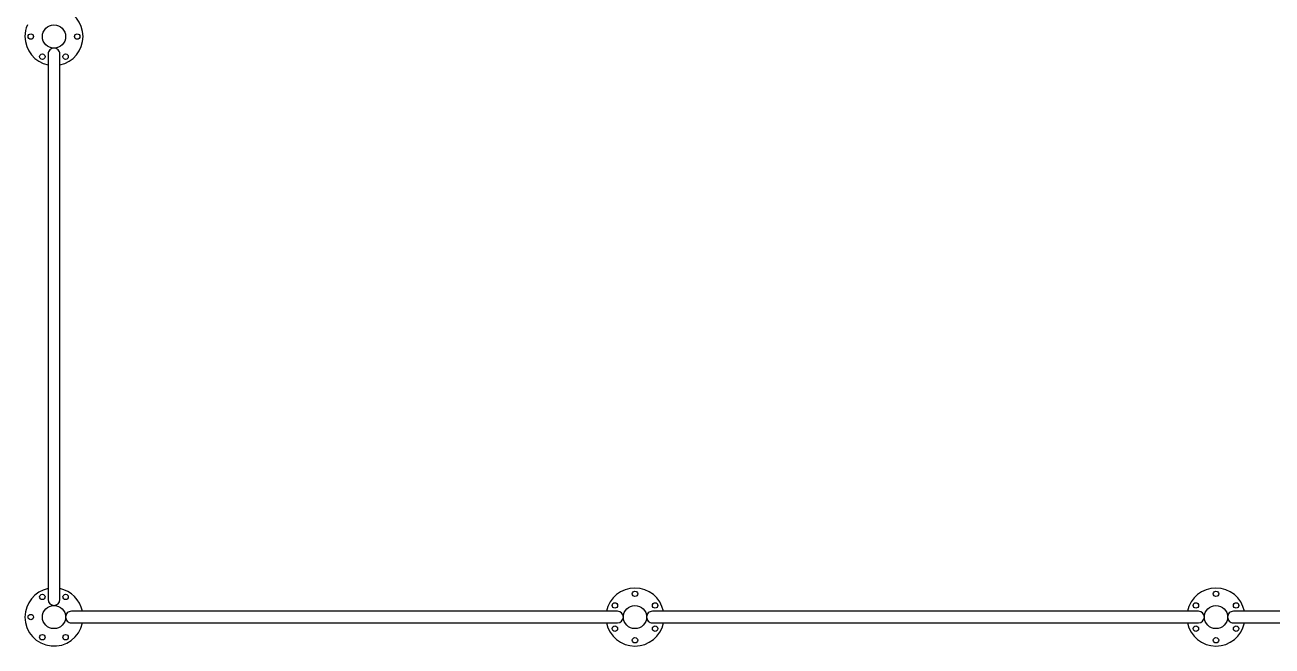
# Model space of a CAD drawing. Header units: metres. Extents: x -0.57 to 6.57, y -0.08 to 4.28.
# Drawn here: x -0.075 to 3.145, y -0.075 to 1.53 of the extents above; entities that cross this region are included whole.
import ezdxf

# ---------------------------------------------------------------- set-up
doc = ezdxf.new("R2010")
doc.units = ezdxf.units.M

msp = doc.modelspace()

# ---------------------------------------------------------------- linework, layer by layer
for p, q in [((-0.015, 1.455), (-0.015, 0.045)), ((0.015, 0.045), (0.015, 1.455)), ((1.455, 0.015), (0.045, 0.015)), ((2.955, 0.015), (1.545, 0.015)), ((4.455, 0.015), (3.045, 0.015)), ((0.045, -0.015), (1.455, -0.015)), ((1.545, -0.015), (2.955, -0.015)), ((3.045, -0.015), (4.455, -0.015))]:
    msp.add_line(p, q)
for points in [[(-0.0687, 1.53, 0.103244), (-0.075, 1.5, 0.356394), (-0.015, 1.4265)], [(0.015, 1.455, 0.414214), (0, 1.47, 0.414214), (-0.015, 1.455)], [(-0.015, 0.0735, 0.356394), (-0.075, 0, 0.904069), (0.0735, -0.015)], [(0.045, 0.015, 0.414214), (0.03, 0, 0.414214), (0.045, -0.015)], [(1.545, 0.015, 0.414214), (1.53, 0, 0.414214), (1.545, -0.015)], [(3.045, 0.015, 0.414214), (3.03, 0, 0.414214), (3.045, -0.015)], [(1.4265, -0.015, 0.356394), (1.5, -0.075, 0.356394), (1.5735, -0.015)], [(2.9265, -0.015, 0.356394), (3, -0.075, 0.356394), (3.0735, -0.015)]]:
    msp.add_lwpolyline(points, format="xyb")
for centre, radius in [((0, 1.5), 0.03), ((-0.06, 1.5), 0.007), ((0.06, 1.5), 0.007), ((-0.03, 1.448), 0.007), ((0.03, 1.448), 0.007), ((1.5, 0.06), 0.007), ((3, 0.06), 0.007), ((-0.03, 0.052), 0.007), ((0.03, 0.052), 0.007), ((1.448, 0.03), 0.007), ((1.552, 0.03), 0.007), ((2.948, 0.03), 0.007), ((3.052, 0.03), 0.007), ((-0.06, 0), 0.007), ((0, 0), 0.03), ((1.5, 0), 0.03), ((3, 0), 0.03), ((1.448, -0.03), 0.007), ((1.552, -0.03), 0.007), ((2.948, -0.03), 0.007), ((3.052, -0.03), 0.007), ((-0.03, -0.052), 0.007), ((0.03, -0.052), 0.007), ((1.5, -0.06), 0.007), ((3, -0.06), 0.007)]:
    msp.add_circle(centre, radius)
for centre, radius, start, end in [((0, 1.5), 0.075, 281.537, 78.463), ((0, 0), 0.075, 11.537, 78.463), ((1.5, 0), 0.075, 11.537, 168.463), ((3, 0), 0.075, 11.537, 168.463), ((0, 0.045), 0.015, 180, 0), ((1.455, 0), 0.015, 270, 90), ((2.955, 0), 0.015, 270, 90)]:
    msp.add_arc(centre, radius, start, end)

doc.saveas('drawing.dxf')
